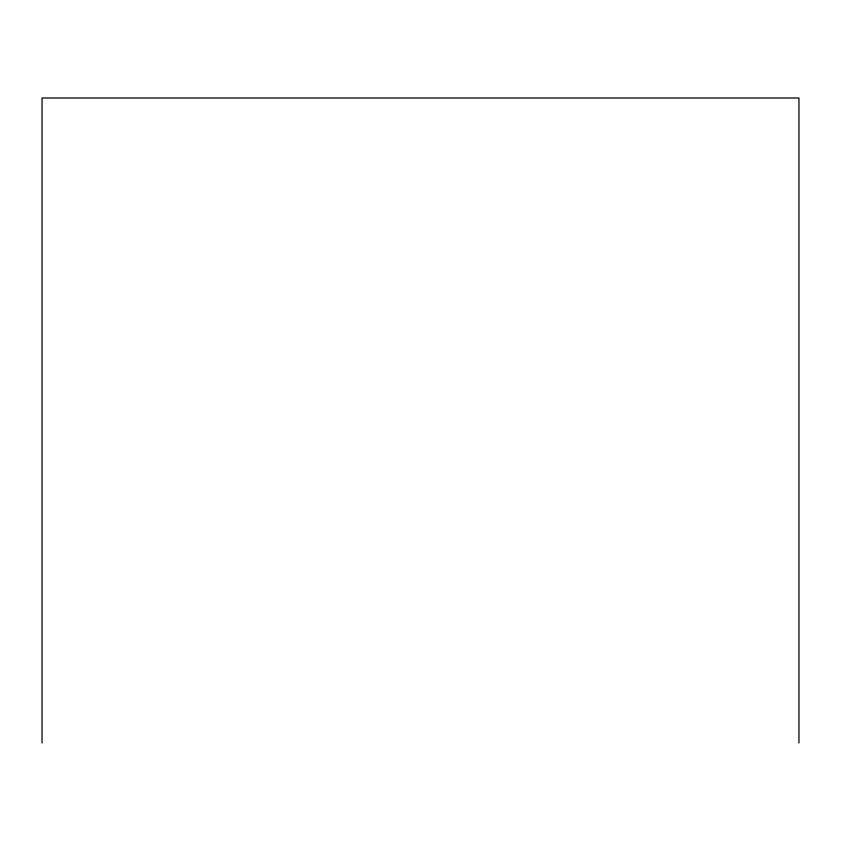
<?xml version="1.0" encoding="UTF-8"?>
<svg xmlns="http://www.w3.org/2000/svg" width="841" height="841" viewBox="0 0 841 841"><rect width="100%" height="100%" fill="white"/><g stroke="black" fill="none" stroke-linecap="round" stroke-linejoin="round"><path stroke-width="1.26" d="M798.95 742.992L798.95 98.008L42.05 98.008L42.05 742.992"/></g></svg>
